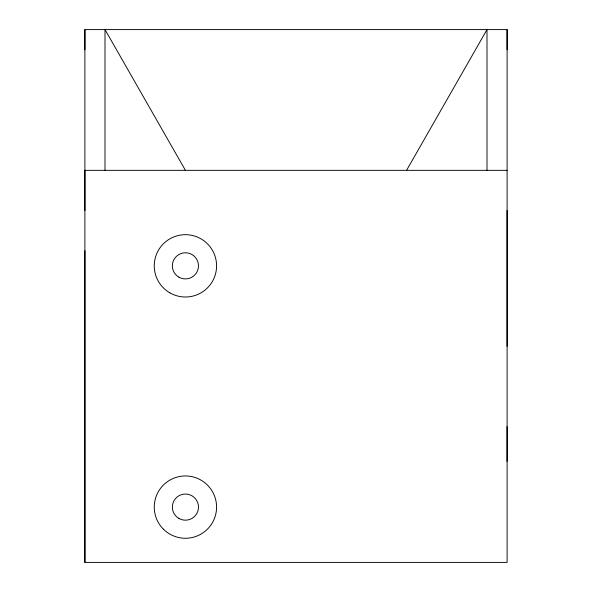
<?xml version="1.0" encoding="UTF-8"?>
<svg xmlns="http://www.w3.org/2000/svg" width="592" height="592" viewBox="0 0 592 592"><rect width="100%" height="100%" fill="white"/><g stroke="black" fill="none" stroke-linecap="round" stroke-linejoin="round"><path stroke-width="0.89" d="M84.893 49.706L84.893 29.6L507.107 29.6L507.107 562.4L84.893 562.4L84.893 170.341L507.107 170.341M487.001 170.341L487.001 29.6L406.578 170.341M507.107 461.331L507.107 426.684M507.107 346.261L507.107 210.552M507.107 49.706L507.107 29.6M185.422 170.341L104.999 29.6L104.999 170.341M84.893 29.6L84.893 210.552M84.893 250.764L84.893 562.4M178.888 518.429A13.068 13.068 0 0 0 198.49 507.107A13.068 13.068 0 0 0 178.888 495.793A13.068 13.068 0 0 0 178.888 518.429M169.837 292.833A31.161 31.161 0 0 0 216.583 265.845A31.161 31.161 0 0 0 169.837 238.85A31.161 31.161 0 0 0 169.837 292.833M178.888 277.16A13.068 13.068 0 0 0 198.49 265.845A13.068 13.068 0 0 0 178.888 254.523A13.068 13.068 0 0 0 178.888 277.16M163.385 529.144A31.161 31.161 0 0 0 215.518 515.173A31.161 31.161 0 0 0 177.356 477.011A31.161 31.161 0 0 0 163.385 529.144"/></g></svg>
